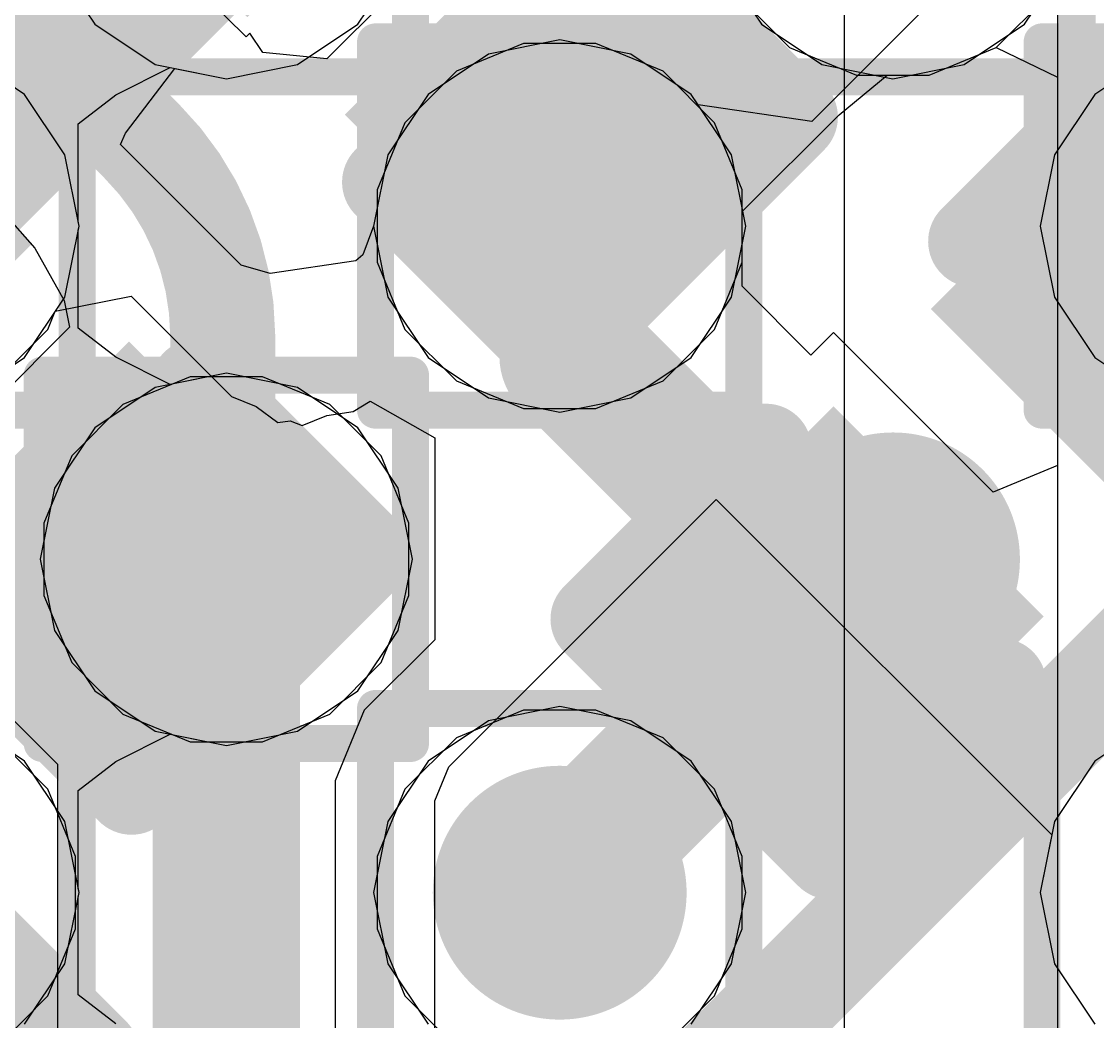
# Model space of a CAD drawing. Header units: inches. Extents: x -6 to 284, y -12 to 154.
# Drawn here: x 57.343 to 58.826, y 10.396 to 11.775 of the extents above; entities that cross this region are included whole.
import ezdxf

# ---------------------------------------------------------------- set-up
doc = ezdxf.new("R2010")
doc.units = ezdxf.units.IN
for name, color, linetype in [('Bottom Layer', 5, 'Continuous'), ('Bottom Overlay', 54, 'Continuous'), ('Bottom Paste', 16, 'Continuous'), ('Bottom Solder', 6, 'Continuous'), ('Drill Drawing', 1, 'Continuous'), ('GND-1', 16, 'Continuous'), ('GND-2', 90, 'Continuous'), ('GND-3', 216, 'Continuous'), ('GND-4', 54, 'Continuous'), ('PWR-1', 156, 'Continuous'), ('PWR-2', 130, 'Continuous'), ('Signal L1', 76, 'Continuous'), ('Signal L2', 6, 'Continuous'), ('Top Layer', 1, 'Continuous'), ('Top Paste', 8, 'Continuous'), ('Top Solder', 216, 'Continuous'), ('Via Holes', 16, 'Continuous')]:
    doc.layers.add(name, color=color, linetype=linetype)

# ---------------------------------------------------------------- blocks, each defined once
blk = doc.blocks.new('C___0402_B_115')
at = {"layer": 'Bottom Solder'}
blk.add_hatch(color=6, dxfattribs=at).paths.add_polyline_path([(-0.1813, 0.3775), (-0.1813, -0.3775), (-0.7585, -0.3775), (-0.7585, 0.3775)])
at = {"layer": 'Bottom Overlay'}
for points in [[(-0.7874, -0.4064, 0.127, 0.127, 0), (-0.7874, 0.4064, 0.127, 0.127, 0)], [(-0.2794, 0.4064, 0.127, 0.127, 0), (-0.7874, 0.4064, 0.127, 0.127, 0)]]:
    blk.add_lwpolyline(points, format="xyseb", dxfattribs=at)
blk.add_lwpolyline([(-0.8191, 0.4064, 0.0635, 0.0635, 1), (-0.7556, 0.4064, 0.0635, 0.0635, 1)], format="xyseb", close=True, dxfattribs=at)
blk.add_lwpolyline([(-0.8191, 0.4064, 0.0635, 0.0635, 1), (-0.7556, 0.4064, 0.0635, 0.0635, 1)], format="xyseb", close=True, dxfattribs=at)
blk = doc.blocks.new('BGA_565_15_5_14_4__132')
at = {"layer": 'Top Layer'}
h = blk.add_hatch(color=1, dxfattribs=at)
edge = h.paths.add_edge_path()
edge.add_arc((-4.875, 0.975), 0.125, 0, 360)
h = blk.add_hatch(color=1, dxfattribs=at)
edge = h.paths.add_edge_path()
edge.add_arc((-4.225, 0.975), 0.125, 0, 360)
h = blk.add_hatch(color=1, dxfattribs=at)
edge = h.paths.add_edge_path()
edge.add_arc((-4.875, 0.325), 0.125, 0, 360)
h = blk.add_hatch(color=1, dxfattribs=at)
edge = h.paths.add_edge_path()
edge.add_arc((-4.225, 0.325), 0.125, 0, 360)
at = {"layer": 'Top Paste'}
h = blk.add_hatch(color=8, dxfattribs=at)
edge = h.paths.add_edge_path()
edge.add_arc((-4.875, 0.975), 0.125, 0, 360)
h = blk.add_hatch(color=8, dxfattribs=at)
edge = h.paths.add_edge_path()
edge.add_arc((-4.225, 0.975), 0.125, 0, 360)
h = blk.add_hatch(color=8, dxfattribs=at)
edge = h.paths.add_edge_path()
edge.add_arc((-4.875, 0.325), 0.125, 0, 360)
h = blk.add_hatch(color=8, dxfattribs=at)
edge = h.paths.add_edge_path()
edge.add_arc((-4.225, 0.325), 0.125, 0, 360)
at = {"layer": 'Top Solder'}
h = blk.add_hatch(color=216, dxfattribs=at)
edge = h.paths.add_edge_path()
edge.add_arc((-4.875, 0.975), 0.175, 0, 360)
h = blk.add_hatch(color=216, dxfattribs=at)
edge = h.paths.add_edge_path()
edge.add_arc((-4.225, 0.975), 0.175, 0, 360)
h = blk.add_hatch(color=216, dxfattribs=at)
edge = h.paths.add_edge_path()
edge.add_arc((-4.875, 0.325), 0.175, 0, 360)
h = blk.add_hatch(color=216, dxfattribs=at)
edge = h.paths.add_edge_path()
edge.add_arc((-4.225, 0.325), 0.175, 0, 360)
blk = doc.blocks.new('CAP_0201_B_373')
at = {"layer": 'Bottom Layer'}
for points in [[(-0.45, 0.15), (-0.15, 0.15), (-0.15, -0.15), (-0.45, -0.15)], [(0.15, 0.15), (0.45, 0.15), (0.45, -0.15), (0.15, -0.15)]]:
    blk.add_hatch(color=5, dxfattribs=at).paths.add_polyline_path(points)
at = {"layer": 'Bottom Paste'}
for points in [[(-0.45, 0.15), (-0.15, 0.15), (-0.15, -0.15), (-0.45, -0.15)], [(0.15, 0.15), (0.45, 0.15), (0.45, -0.15), (0.15, -0.15)]]:
    blk.add_hatch(color=16, dxfattribs=at).paths.add_polyline_path(points)
at = {"layer": 'Bottom Solder'}
for points in [[(-0.505, 0.205), (-0.095, 0.205), (-0.095, -0.205), (-0.505, -0.205)], [(0.095, 0.205), (0.505, 0.205), (0.505, -0.205), (0.095, -0.205)]]:
    blk.add_hatch(color=6, dxfattribs=at).paths.add_polyline_path(points)
at = {"layer": 'Bottom Overlay'}
for points in [[(-0.5334, 0.2286, 0.127, 0.127, 0), (-0.2032, 0.2286, 0.127, 0.127, 0)], [(-0.5334, -0.2286, 0.127, 0.127, 0), (-0.5334, 0.2286, 0.127, 0.127, 0)], [(0.2032, 0.2286, 0.127, 0.127, 0), (0.5334, 0.2286, 0.127, 0.127, 0)], [(0.5334, -0.2286, 0.127, 0.127, 0), (0.5334, 0.2286, 0.127, 0.127, 0)], [(-0.5334, -0.2286, 0.127, 0.127, 0), (-0.2032, -0.2286, 0.127, 0.127, 0)], [(0.2032, -0.2286, 0.127, 0.127, 0), (0.5334, -0.2286, 0.127, 0.127, 0)]]:
    blk.add_lwpolyline(points, format="xyseb", dxfattribs=at)
for points in [[(-0.5651, 0.2286, 0.0635, 0.0635, 1), (-0.5016, 0.2286, 0.0635, 0.0635, 1)], [(-0.5651, 0.2286, 0.0635, 0.0635, 1), (-0.5016, 0.2286, 0.0635, 0.0635, 1)], [(-0.2349, 0.2286, 0.0635, 0.0635, 1), (-0.1714, 0.2286, 0.0635, 0.0635, 1)], [(0.1714, 0.2286, 0.0635, 0.0635, 1), (0.2349, 0.2286, 0.0635, 0.0635, 1)], [(0.5016, 0.2286, 0.0635, 0.0635, 1), (0.5651, 0.2286, 0.0635, 0.0635, 1)], [(0.5016, 0.2286, 0.0635, 0.0635, 1), (0.5651, 0.2286, 0.0635, 0.0635, 1)], [(-0.5651, -0.2286, 0.0635, 0.0635, 1), (-0.5016, -0.2286, 0.0635, 0.0635, 1)], [(-0.5651, -0.2286, 0.0635, 0.0635, 1), (-0.5016, -0.2286, 0.0635, 0.0635, 1)], [(-0.2349, -0.2286, 0.0635, 0.0635, 1), (-0.1714, -0.2286, 0.0635, 0.0635, 1)], [(0.1714, -0.2286, 0.0635, 0.0635, 1), (0.2349, -0.2286, 0.0635, 0.0635, 1)], [(0.5016, -0.2286, 0.0635, 0.0635, 1), (0.5651, -0.2286, 0.0635, 0.0635, 1)], [(0.5016, -0.2286, 0.0635, 0.0635, 1), (0.5651, -0.2286, 0.0635, 0.0635, 1)]]:
    blk.add_lwpolyline(points, format="xyseb", close=True, dxfattribs=at)
blk = doc.blocks.new('CAP_0201_B_382')
at = {"layer": 'Bottom Layer'}
for points in [[(-0.45, 0.15), (-0.15, 0.15), (-0.15, -0.15), (-0.45, -0.15)], [(0.15, 0.15), (0.45, 0.15), (0.45, -0.15), (0.15, -0.15)]]:
    blk.add_hatch(color=5, dxfattribs=at).paths.add_polyline_path(points)
at = {"layer": 'Bottom Paste'}
for points in [[(-0.45, 0.15), (-0.15, 0.15), (-0.15, -0.15), (-0.45, -0.15)], [(0.15, 0.15), (0.45, 0.15), (0.45, -0.15), (0.15, -0.15)]]:
    blk.add_hatch(color=16, dxfattribs=at).paths.add_polyline_path(points)
at = {"layer": 'Bottom Solder'}
for points in [[(-0.505, 0.205), (-0.095, 0.205), (-0.095, -0.205), (-0.505, -0.205)], [(0.095, 0.205), (0.505, 0.205), (0.505, -0.205), (0.095, -0.205)]]:
    blk.add_hatch(color=6, dxfattribs=at).paths.add_polyline_path(points)
at = {"layer": 'Bottom Overlay'}
for points in [[(-0.2032, 0.2286, 0.127, 0.127, 0), (-0.5334, 0.2286, 0.127, 0.127, 0)], [(-0.5334, -0.2286, 0.127, 0.127, 0), (-0.5334, 0.2286, 0.127, 0.127, 0)], [(0.5334, 0.2286, 0.127, 0.127, 0), (0.2032, 0.2286, 0.127, 0.127, 0)], [(0.5334, -0.2286, 0.127, 0.127, 0), (0.5334, 0.2286, 0.127, 0.127, 0)], [(-0.2032, -0.2286, 0.127, 0.127, 0), (-0.5334, -0.2286, 0.127, 0.127, 0)], [(0.5334, -0.2286, 0.127, 0.127, 0), (0.2032, -0.2286, 0.127, 0.127, 0)]]:
    blk.add_lwpolyline(points, format="xyseb", dxfattribs=at)
for points in [[(-0.5651, 0.2286, 0.0635, 0.0635, 1), (-0.5016, 0.2286, 0.0635, 0.0635, 1)], [(-0.5651, 0.2286, 0.0635, 0.0635, 1), (-0.5016, 0.2286, 0.0635, 0.0635, 1)], [(-0.2349, 0.2286, 0.0635, 0.0635, 1), (-0.1714, 0.2286, 0.0635, 0.0635, 1)], [(0.1714, 0.2286, 0.0635, 0.0635, 1), (0.2349, 0.2286, 0.0635, 0.0635, 1)], [(0.5016, 0.2286, 0.0635, 0.0635, 1), (0.5651, 0.2286, 0.0635, 0.0635, 1)], [(0.5016, 0.2286, 0.0635, 0.0635, 1), (0.5651, 0.2286, 0.0635, 0.0635, 1)], [(-0.5651, -0.2286, 0.0635, 0.0635, 1), (-0.5016, -0.2286, 0.0635, 0.0635, 1)], [(-0.5651, -0.2286, 0.0635, 0.0635, 1), (-0.5016, -0.2286, 0.0635, 0.0635, 1)], [(-0.2349, -0.2286, 0.0635, 0.0635, 1), (-0.1714, -0.2286, 0.0635, 0.0635, 1)], [(0.1714, -0.2286, 0.0635, 0.0635, 1), (0.2349, -0.2286, 0.0635, 0.0635, 1)], [(0.5016, -0.2286, 0.0635, 0.0635, 1), (0.5651, -0.2286, 0.0635, 0.0635, 1)], [(0.5016, -0.2286, 0.0635, 0.0635, 1), (0.5651, -0.2286, 0.0635, 0.0635, 1)]]:
    blk.add_lwpolyline(points, format="xyseb", close=True, dxfattribs=at)
blk = doc.blocks.new('CAP_0201_B_383')
at = {"layer": 'Bottom Layer'}
for points in [[(-0.45, 0.15), (-0.15, 0.15), (-0.15, -0.15), (-0.45, -0.15)], [(0.15, 0.15), (0.45, 0.15), (0.45, -0.15), (0.15, -0.15)]]:
    blk.add_hatch(color=5, dxfattribs=at).paths.add_polyline_path(points)
at = {"layer": 'Bottom Paste'}
for points in [[(-0.45, 0.15), (-0.15, 0.15), (-0.15, -0.15), (-0.45, -0.15)], [(0.15, 0.15), (0.45, 0.15), (0.45, -0.15), (0.15, -0.15)]]:
    blk.add_hatch(color=16, dxfattribs=at).paths.add_polyline_path(points)
at = {"layer": 'Bottom Solder'}
for points in [[(-0.505, 0.205), (-0.095, 0.205), (-0.095, -0.205), (-0.505, -0.205)], [(0.095, 0.205), (0.505, 0.205), (0.505, -0.205), (0.095, -0.205)]]:
    blk.add_hatch(color=6, dxfattribs=at).paths.add_polyline_path(points)
at = {"layer": 'Bottom Overlay'}
for points in [[(-0.5334, 0.2286, 0.127, 0.127, 0), (-0.2032, 0.2286, 0.127, 0.127, 0)], [(-0.5334, -0.2286, 0.127, 0.127, 0), (-0.5334, 0.2286, 0.127, 0.127, 0)], [(0.2032, 0.2286, 0.127, 0.127, 0), (0.5334, 0.2286, 0.127, 0.127, 0)], [(0.5334, -0.2286, 0.127, 0.127, 0), (0.5334, 0.2286, 0.127, 0.127, 0)], [(-0.5334, -0.2286, 0.127, 0.127, 0), (-0.2032, -0.2286, 0.127, 0.127, 0)], [(0.2032, -0.2286, 0.127, 0.127, 0), (0.5334, -0.2286, 0.127, 0.127, 0)]]:
    blk.add_lwpolyline(points, format="xyseb", dxfattribs=at)
for points in [[(-0.5651, 0.2286, 0.0635, 0.0635, 1), (-0.5016, 0.2286, 0.0635, 0.0635, 1)], [(-0.5651, 0.2286, 0.0635, 0.0635, 1), (-0.5016, 0.2286, 0.0635, 0.0635, 1)], [(-0.2349, 0.2286, 0.0635, 0.0635, 1), (-0.1714, 0.2286, 0.0635, 0.0635, 1)], [(0.1714, 0.2286, 0.0635, 0.0635, 1), (0.2349, 0.2286, 0.0635, 0.0635, 1)], [(0.5016, 0.2286, 0.0635, 0.0635, 1), (0.5651, 0.2286, 0.0635, 0.0635, 1)], [(0.5016, 0.2286, 0.0635, 0.0635, 1), (0.5651, 0.2286, 0.0635, 0.0635, 1)], [(-0.5651, -0.2286, 0.0635, 0.0635, 1), (-0.5016, -0.2286, 0.0635, 0.0635, 1)], [(-0.5651, -0.2286, 0.0635, 0.0635, 1), (-0.5016, -0.2286, 0.0635, 0.0635, 1)], [(-0.2349, -0.2286, 0.0635, 0.0635, 1), (-0.1714, -0.2286, 0.0635, 0.0635, 1)], [(0.1714, -0.2286, 0.0635, 0.0635, 1), (0.2349, -0.2286, 0.0635, 0.0635, 1)], [(0.5016, -0.2286, 0.0635, 0.0635, 1), (0.5651, -0.2286, 0.0635, 0.0635, 1)], [(0.5016, -0.2286, 0.0635, 0.0635, 1), (0.5651, -0.2286, 0.0635, 0.0635, 1)]]:
    blk.add_lwpolyline(points, format="xyseb", close=True, dxfattribs=at)

msp = doc.modelspace()

# ---------------------------------------------------------------- hatches: boundary and pattern name
at = {"layer": 'Bottom Layer'}
h = msp.add_hatch(color=5, dxfattribs=at)
edge = h.paths.add_edge_path()
edge.add_arc((58.0848, 11.4933), 0.15, 0, 360)
h = msp.add_hatch(color=5, dxfattribs=at)
edge = h.paths.add_edge_path()
edge.add_arc((57.6252, 11.0337), 0.15, 0, 360)
h = msp.add_hatch(color=5, dxfattribs=at)
edge = h.paths.add_edge_path()
edge.add_arc((58.0848, 10.5741), 0.15, 0, 360)
at = {"layer": 'GND-1'}
h = msp.add_hatch(color=16, dxfattribs=at)
edge = h.paths.add_edge_path()
edge.add_arc((58.0848, 11.4933), 0.15, 0, 360)
h = msp.add_hatch(color=16, dxfattribs=at)
edge = h.paths.add_edge_path()
edge.add_arc((57.6252, 11.0337), 0.15, 0, 360)
h = msp.add_hatch(color=16, dxfattribs=at)
edge = h.paths.add_edge_path()
edge.add_arc((58.0848, 10.5741), 0.15, 0, 360)
at = {"layer": 'GND-2'}
h = msp.add_hatch(color=90, dxfattribs=at)
edge = h.paths.add_edge_path()
edge.add_arc((58.0848, 11.4933), 0.15, 0, 360)
h = msp.add_hatch(color=90, dxfattribs=at)
edge = h.paths.add_edge_path()
edge.add_arc((57.6252, 11.0337), 0.15, 0, 360)
h = msp.add_hatch(color=90, dxfattribs=at)
edge = h.paths.add_edge_path()
edge.add_arc((58.0848, 10.5741), 0.15, 0, 360)
at = {"layer": 'GND-3'}
h = msp.add_hatch(color=216, dxfattribs=at)
edge = h.paths.add_edge_path()
edge.add_arc((58.0848, 11.4933), 0.15, 0, 360)
h = msp.add_hatch(color=216, dxfattribs=at)
edge = h.paths.add_edge_path()
edge.add_arc((57.6252, 11.0337), 0.15, 0, 360)
h = msp.add_hatch(color=216, dxfattribs=at)
edge = h.paths.add_edge_path()
edge.add_arc((58.0848, 10.5741), 0.15, 0, 360)
at = {"layer": 'GND-4'}
h = msp.add_hatch(color=54, dxfattribs=at)
edge = h.paths.add_edge_path()
edge.add_arc((58.0848, 11.4933), 0.15, 0, 360)
h = msp.add_hatch(color=54, dxfattribs=at)
edge = h.paths.add_edge_path()
edge.add_arc((57.6252, 11.0337), 0.15, 0, 360)
h = msp.add_hatch(color=54, dxfattribs=at)
edge = h.paths.add_edge_path()
edge.add_arc((58.0848, 10.5741), 0.15, 0, 360)
at = {"layer": 'PWR-1'}
h = msp.add_hatch(color=156, dxfattribs=at)
edge = h.paths.add_edge_path()
edge.add_arc((58.0848, 11.4933), 0.15, 0, 360)
h = msp.add_hatch(color=156, dxfattribs=at)
edge = h.paths.add_edge_path()
edge.add_arc((57.6252, 11.0337), 0.15, 0, 360)
h = msp.add_hatch(color=156, dxfattribs=at)
edge = h.paths.add_edge_path()
edge.add_arc((58.0848, 10.5741), 0.15, 0, 360)
at = {"layer": 'PWR-2'}
h = msp.add_hatch(color=130, dxfattribs=at)
edge = h.paths.add_edge_path()
edge.add_arc((58.0848, 11.4933), 0.15, 0, 360)
h = msp.add_hatch(color=130, dxfattribs=at)
edge = h.paths.add_edge_path()
edge.add_arc((57.6252, 11.0337), 0.15, 0, 360)
h = msp.add_hatch(color=130, dxfattribs=at)
edge = h.paths.add_edge_path()
edge.add_arc((58.0848, 10.5741), 0.15, 0, 360)
at = {"layer": 'Signal L1'}
h = msp.add_hatch(color=76, dxfattribs=at)
edge = h.paths.add_edge_path()
edge.add_arc((58.0848, 11.4933), 0.15, 0, 360)
h = msp.add_hatch(color=76, dxfattribs=at)
edge = h.paths.add_edge_path()
edge.add_arc((57.6252, 11.0337), 0.15, 0, 360)
h = msp.add_hatch(color=76, dxfattribs=at)
edge = h.paths.add_edge_path()
edge.add_arc((58.0848, 10.5741), 0.15, 0, 360)
at = {"layer": 'Signal L2'}
h = msp.add_hatch(color=6, dxfattribs=at)
edge = h.paths.add_edge_path()
edge.add_arc((58.0848, 11.4933), 0.15, 0, 360)
h = msp.add_hatch(color=6, dxfattribs=at)
edge = h.paths.add_edge_path()
edge.add_arc((57.6252, 11.0337), 0.15, 0, 360)
h = msp.add_hatch(color=6, dxfattribs=at)
edge = h.paths.add_edge_path()
edge.add_arc((58.0848, 10.5741), 0.15, 0, 360)
at = {"layer": 'Top Layer'}
h = msp.add_hatch(color=1, dxfattribs=at)
edge = h.paths.add_edge_path()
edge.add_arc((58.0848, 11.4933), 0.15, 0, 360)
h = msp.add_hatch(color=1, dxfattribs=at)
edge = h.paths.add_edge_path()
edge.add_arc((57.6252, 11.0337), 0.15, 0, 360)
h = msp.add_hatch(color=1, dxfattribs=at)
edge = h.paths.add_edge_path()
edge.add_arc((58.0848, 10.5741), 0.15, 0, 360)
at = {"layer": 'Via Holes'}
h = msp.add_hatch(color=7, dxfattribs=at)
edge = h.paths.add_edge_path()
edge.add_arc((58.0848, 11.4933), 0.075, 0, 360)
h = msp.add_hatch(color=7, dxfattribs=at)
edge = h.paths.add_edge_path()
edge.add_arc((57.6252, 11.0337), 0.075, 0, 360)
h = msp.add_hatch(color=7, dxfattribs=at)
edge = h.paths.add_edge_path()
edge.add_arc((58.0848, 10.5741), 0.075, 0, 360)

# ---------------------------------------------------------------- linework, layer by layer
at = {"layer": 'Bottom Layer'}
for p, q in [((58.7713, 14.3287), (58.7713, 3.6296)), ((58.0783, 12.0386), (57.7638, 11.724)), ((57.6523, 11.7541), (57.5628, 11.8436)), ((57.6575, 11.7593), (57.6523, 11.7541)), ((57.6753, 11.7327), (57.6575, 11.7593)), ((58.5944, 11.7013), (58.6869, 11.7396)), ((58.6869, 11.7396), (58.7713, 11.6984)), ((57.7638, 11.724), (57.6753, 11.7327)), ((58.4701, 11.6468), (58.5364, 11.7013)), ((58.5364, 11.7013), (58.5944, 11.7013)), ((58.7713, 11.6984), (58.7713, 11.1631)), ((58.3364, 11.5131), (58.4701, 11.6468)), ((58.4701, 11.6468), (58.4701, 11.6468)), ((57.302, 11.5293), (57.3609, 11.4626)), ((58.3364, 11.4433), (58.3364, 11.5131)), ((57.3609, 11.4626), (57.4015, 11.3905)), ((58.3364, 11.4102), (58.3364, 11.4433)), ((58.3364, 11.4433), (58.3364, 11.4433)), ((58.4312, 11.3153), (58.3364, 11.4102)), ((57.4015, 11.3905), (57.4088, 11.3536)), ((57.4088, 11.3536), (57.0993, 11.0441)), ((58.4623, 11.3464), (58.4312, 11.3153)), ((58.6824, 11.1262), (58.4623, 11.3464)), ((58.7713, 11.1631), (58.6824, 11.1262)), ((57.0993, 11.0441), (57.3921, 10.7513)), ((57.3921, 10.7513), (57.3921, 10.2093))]:
    msp.add_line(p, q, dxfattribs=at)
for points in [[(57.356, 11.7628, 0.1448, 0.1448, -0.198764), (57.2445, 12.0321, 0.1448, 0.1448, 0)], [(57.9291, 9.9577, 0.1448, 0.1448, 0), (59.8922, 11.9208, 0.1448, 0.1448, 0)], [(57.356, 11.7628, 0.1448, 0.1448, 0), (57.3561, 11.7627, 0.1448, 0.1448, 0)], [(57.3561, 11.7627, 0.1448, 0.1448, -0.000141), (57.356, 11.7628, 0.1448, 0.1448, 0)], [(57.3561, 11.7627, 0.1448, 0.1448, 0), (57.5085, 11.6103, 0.1448, 0.1448, 0)], [(58.0602, 11.665, 0.2032, 0.2032, 0), (58.0848, 11.6404, 0.2032, 0.2032, 0)], [(58.0848, 11.4933, 0.2032, 0.2032, 0), (58.0848, 11.6404, 0.2032, 0.2032, 0)], [(57.5085, 11.6103, 0.1448, 0.1448, 0), (57.5087, 11.6101, 0.1448, 0.1448, 0)], [(57.5085, 11.6103, 0.1448, 0.1448, -0.000141), (57.5087, 11.6101, 0.1448, 0.1448, 0)], [(57.5087, 11.6101, 0.1448, 0.1448, -0.197033), (57.6201, 11.3434, 0.1448, 0.1448, 0)], [(58.0848, 11.4933, 0.2032, 0.2032, 0), (58.1033, 11.4748, 0.2032, 0.2032, 0)], [(58.1033, 11.3137, 0.2032, 0.2032, 0), (58.1033, 11.4748, 0.2032, 0.2032, 0)], [(57.6201, 11.3409, 0.1448, 0.1448, 0), (57.6201, 11.3434, 0.1448, 0.1448, 0)], [(57.6201, 11.3434, 0.1448, 0.1448, -0.001667), (57.6201, 11.3409, 0.1448, 0.1448, 0)], [(57.6201, 11.0363, 0.1448, 0.1448, 0), (57.6201, 11.3409, 0.1448, 0.1448, 0)], [(58.1033, 11.3137, 0.2032, 0.2032, 0), (58.4534, 10.9636, 0.2032, 0.2032, 0)], [(57.4729, 11.0622, 0.2032, 0.2032, 0), (57.5211, 11.014, 0.2032, 0.2032, 0)], [(57.5211, 11.014, 0.254, 0.254, 0), (57.5409, 11.0337, 0.254, 0.254, 0)], [(57.5409, 11.0337, 0.254, 0.254, 0), (57.6252, 11.0337, 0.254, 0.254, 0)], [(57.5211, 11.014, 0.2032, 0.2032, 0), (57.6252, 10.9099, 0.2032, 0.2032, 0)], [(58.4534, 10.9636, 0.2032, 0.2032, 0), (58.4753, 10.9855, 0.2032, 0.2032, 0)], [(58.0848, 10.5949, 0.2032, 0.2032, 0), (58.4534, 10.9636, 0.2032, 0.2032, 0)], [(58.4534, 10.9636, 0.2032, 0.2032, 0), (58.4623, 10.9547, 0.2032, 0.2032, 0)], [(57.6252, 10.1145, 0.2032, 0.2032, 0), (57.6252, 10.9099, 0.2032, 0.2032, 0)], [(58.0848, 10.5741, 0.2032, 0.2032, 0), (58.0848, 10.5949, 0.2032, 0.2032, 0)]]:
    msp.add_lwpolyline(points, format="xyseb", dxfattribs=at)
for points in [[(57.3198, 11.7628, 0.0724, 0.0724, 1), (57.3922, 11.7628, 0.0724, 0.0724, 1)], [(57.3198, 11.7628, 0.0724, 0.0724, 1), (57.3922, 11.7628, 0.0724, 0.0724, 1)], [(57.3198, 11.7628, 0.0724, 0.0724, 1), (57.3922, 11.7628, 0.0724, 0.0724, 1)], [(57.3199, 11.7627, 0.0724, 0.0724, 1), (57.3923, 11.7627, 0.0724, 0.0724, 1)], [(57.3199, 11.7627, 0.0724, 0.0724, 1), (57.3923, 11.7627, 0.0724, 0.0724, 1)], [(57.3199, 11.7627, 0.0724, 0.0724, 1), (57.3923, 11.7627, 0.0724, 0.0724, 1)], [(58.0094, 11.665, 0.1016, 0.1016, 1), (58.111, 11.665, 0.1016, 0.1016, 1)], [(58.034, 11.6404, 0.1016, 0.1016, 1), (58.1356, 11.6404, 0.1016, 0.1016, 1)], [(58.034, 11.6404, 0.1016, 0.1016, 1), (58.1356, 11.6404, 0.1016, 0.1016, 1)], [(57.4723, 11.6103, 0.0724, 0.0724, 1), (57.5447, 11.6103, 0.0724, 0.0724, 1)], [(57.4723, 11.6103, 0.0724, 0.0724, 1), (57.5447, 11.6103, 0.0724, 0.0724, 1)], [(57.4723, 11.6103, 0.0724, 0.0724, 1), (57.5447, 11.6103, 0.0724, 0.0724, 1)], [(57.4725, 11.6101, 0.0724, 0.0724, 1), (57.5449, 11.6101, 0.0724, 0.0724, 1)], [(57.4725, 11.6101, 0.0724, 0.0724, 1), (57.5449, 11.6101, 0.0724, 0.0724, 1)], [(57.4725, 11.6101, 0.0724, 0.0724, 1), (57.5449, 11.6101, 0.0724, 0.0724, 1)], [(58.034, 11.4933, 0.1016, 0.1016, 1), (58.1356, 11.4933, 0.1016, 0.1016, 1)], [(58.034, 11.4933, 0.1016, 0.1016, 1), (58.1356, 11.4933, 0.1016, 0.1016, 1)], [(58.0525, 11.4748, 0.1016, 0.1016, 1), (58.1541, 11.4748, 0.1016, 0.1016, 1)], [(58.0525, 11.4748, 0.1016, 0.1016, 1), (58.1541, 11.4748, 0.1016, 0.1016, 1)], [(57.5839, 11.3434, 0.0724, 0.0724, 1), (57.6563, 11.3434, 0.0724, 0.0724, 1)], [(57.5839, 11.3434, 0.0724, 0.0724, 1), (57.6563, 11.3434, 0.0724, 0.0724, 1)], [(57.5839, 11.3434, 0.0724, 0.0724, 1), (57.6563, 11.3434, 0.0724, 0.0724, 1)], [(57.5839, 11.3409, 0.0724, 0.0724, 1), (57.6563, 11.3409, 0.0724, 0.0724, 1)], [(57.5839, 11.3409, 0.0724, 0.0724, 1), (57.6563, 11.3409, 0.0724, 0.0724, 1)], [(57.5839, 11.3409, 0.0724, 0.0724, 1), (57.6563, 11.3409, 0.0724, 0.0724, 1)], [(58.0525, 11.3137, 0.1016, 0.1016, 1), (58.1541, 11.3137, 0.1016, 0.1016, 1)], [(58.0525, 11.3137, 0.1016, 0.1016, 1), (58.1541, 11.3137, 0.1016, 0.1016, 1)], [(57.4221, 11.0622, 0.1016, 0.1016, 1), (57.5237, 11.0622, 0.1016, 0.1016, 1)], [(57.4774, 11.0337, 0.127, 0.127, 1), (57.6044, 11.0337, 0.127, 0.127, 1)], [(57.4774, 11.0337, 0.127, 0.127, 1), (57.6044, 11.0337, 0.127, 0.127, 1)], [(57.5617, 11.0337, 0.127, 0.127, 1), (57.6887, 11.0337, 0.127, 0.127, 1)], [(57.4576, 11.014, 0.127, 0.127, 1), (57.5846, 11.014, 0.127, 0.127, 1)], [(57.4703, 11.014, 0.1016, 0.1016, 1), (57.5719, 11.014, 0.1016, 0.1016, 1)], [(57.4703, 11.014, 0.1016, 0.1016, 1), (57.5719, 11.014, 0.1016, 0.1016, 1)], [(57.5839, 11.0363, 0.0724, 0.0724, 1), (57.6563, 11.0363, 0.0724, 0.0724, 1)], [(58.4245, 10.9855, 0.1016, 0.1016, 1), (58.5261, 10.9855, 0.1016, 0.1016, 1)], [(58.4026, 10.9636, 0.1016, 0.1016, 1), (58.5042, 10.9636, 0.1016, 0.1016, 1)], [(58.4026, 10.9636, 0.1016, 0.1016, 1), (58.5042, 10.9636, 0.1016, 0.1016, 1)], [(58.4026, 10.9636, 0.1016, 0.1016, 1), (58.5042, 10.9636, 0.1016, 0.1016, 1)], [(58.4026, 10.9636, 0.1016, 0.1016, 1), (58.5042, 10.9636, 0.1016, 0.1016, 1)], [(58.4115, 10.9547, 0.1016, 0.1016, 1), (58.5131, 10.9547, 0.1016, 0.1016, 1)], [(57.5744, 10.9099, 0.1016, 0.1016, 1), (57.676, 10.9099, 0.1016, 0.1016, 1)], [(57.5744, 10.9099, 0.1016, 0.1016, 1), (57.676, 10.9099, 0.1016, 0.1016, 1)], [(58.034, 10.5949, 0.1016, 0.1016, 1), (58.1356, 10.5949, 0.1016, 0.1016, 1)], [(58.034, 10.5949, 0.1016, 0.1016, 1), (58.1356, 10.5949, 0.1016, 0.1016, 1)], [(58.034, 10.5741, 0.1016, 0.1016, 1), (58.1356, 10.5741, 0.1016, 0.1016, 1)]]:
    msp.add_lwpolyline(points, format="xyseb", close=True, dxfattribs=at)
at = {"layer": 'Drill Drawing'}
for points in [[(57.3712, 11.6989, 0.0508, 0.0508, 0), (57.3712, 12.2069, 0.0508, 0.0508, 0)], [(57.8792, 11.6989, 0.0508, 0.0508, 0), (57.8792, 12.2069, 0.0508, 0.0508, 0)], [(58.2904, 11.6989, 0.0508, 0.0508, 0), (58.2904, 12.2069, 0.0508, 0.0508, 0)], [(58.7984, 11.6989, 0.0508, 0.0508, 0), (58.7984, 12.2069, 0.0508, 0.0508, 0)], [(56.9115, 11.7473, 0.0508, 0.0508, 0), (57.4195, 11.7473, 0.0508, 0.0508, 0)], [(57.4195, 11.2393, 0.0508, 0.0508, 0), (57.4195, 11.7473, 0.0508, 0.0508, 0)], [(57.8308, 11.7473, 0.0508, 0.0508, 0), (58.3388, 11.7473, 0.0508, 0.0508, 0)], [(57.8308, 11.2393, 0.0508, 0.0508, 0), (57.8308, 11.7473, 0.0508, 0.0508, 0)], [(58.3388, 11.2393, 0.0508, 0.0508, 0), (58.3388, 11.7473, 0.0508, 0.0508, 0)], [(58.75, 11.7473, 0.0508, 0.0508, 0), (59.258, 11.7473, 0.0508, 0.0508, 0)], [(58.75, 11.2393, 0.0508, 0.0508, 0), (58.75, 11.7473, 0.0508, 0.0508, 0)], [(57.3712, 11.6989, 0.0508, 0.0508, 0), (57.8792, 11.6989, 0.0508, 0.0508, 0)], [(58.2904, 11.6989, 0.0508, 0.0508, 0), (58.7984, 11.6989, 0.0508, 0.0508, 0)], [(57.3712, 11.2877, 0.0508, 0.0508, 0), (57.8792, 11.2877, 0.0508, 0.0508, 0)], [(57.3712, 10.7797, 0.0508, 0.0508, 0), (57.3712, 11.2877, 0.0508, 0.0508, 0)], [(57.8792, 10.7797, 0.0508, 0.0508, 0), (57.8792, 11.2877, 0.0508, 0.0508, 0)], [(56.9115, 11.2393, 0.0508, 0.0508, 0), (57.4195, 11.2393, 0.0508, 0.0508, 0)], [(57.8308, 11.2393, 0.0508, 0.0508, 0), (58.3388, 11.2393, 0.0508, 0.0508, 0)], [(58.75, 11.2393, 0.0508, 0.0508, 0), (59.258, 11.2393, 0.0508, 0.0508, 0)], [(56.9115, 10.8281, 0.0508, 0.0508, 0), (57.4195, 10.8281, 0.0508, 0.0508, 0)], [(57.4195, 10.3201, 0.0508, 0.0508, 0), (57.4195, 10.8281, 0.0508, 0.0508, 0)], [(57.8308, 10.8281, 0.0508, 0.0508, 0), (58.3388, 10.8281, 0.0508, 0.0508, 0)], [(57.8308, 10.3201, 0.0508, 0.0508, 0), (57.8308, 10.8281, 0.0508, 0.0508, 0)], [(58.3388, 10.3201, 0.0508, 0.0508, 0), (58.3388, 10.8281, 0.0508, 0.0508, 0)], [(58.75, 10.8281, 0.0508, 0.0508, 0), (59.258, 10.8281, 0.0508, 0.0508, 0)], [(58.75, 10.3201, 0.0508, 0.0508, 0), (58.75, 10.8281, 0.0508, 0.0508, 0)], [(57.3712, 10.7797, 0.0508, 0.0508, 0), (57.8792, 10.7797, 0.0508, 0.0508, 0)]]:
    msp.add_lwpolyline(points, format="xyseb", dxfattribs=at)
for points in [[(57.4068, 11.7473, 0.0254, 0.0254, 1), (57.4322, 11.7473, 0.0254, 0.0254, 1)], [(57.4068, 11.7473, 0.0254, 0.0254, 1), (57.4322, 11.7473, 0.0254, 0.0254, 1)], [(57.8181, 11.7473, 0.0254, 0.0254, 1), (57.8435, 11.7473, 0.0254, 0.0254, 1)], [(57.8181, 11.7473, 0.0254, 0.0254, 1), (57.8435, 11.7473, 0.0254, 0.0254, 1)], [(58.3261, 11.7473, 0.0254, 0.0254, 1), (58.3515, 11.7473, 0.0254, 0.0254, 1)], [(58.3261, 11.7473, 0.0254, 0.0254, 1), (58.3515, 11.7473, 0.0254, 0.0254, 1)], [(58.7373, 11.7473, 0.0254, 0.0254, 1), (58.7627, 11.7473, 0.0254, 0.0254, 1)], [(58.7373, 11.7473, 0.0254, 0.0254, 1), (58.7627, 11.7473, 0.0254, 0.0254, 1)], [(57.3585, 11.6989, 0.0254, 0.0254, 1), (57.3839, 11.6989, 0.0254, 0.0254, 1)], [(57.3585, 11.6989, 0.0254, 0.0254, 1), (57.3839, 11.6989, 0.0254, 0.0254, 1)], [(57.8665, 11.6989, 0.0254, 0.0254, 1), (57.8919, 11.6989, 0.0254, 0.0254, 1)], [(57.8665, 11.6989, 0.0254, 0.0254, 1), (57.8919, 11.6989, 0.0254, 0.0254, 1)], [(58.2777, 11.6989, 0.0254, 0.0254, 1), (58.3031, 11.6989, 0.0254, 0.0254, 1)], [(58.2777, 11.6989, 0.0254, 0.0254, 1), (58.3031, 11.6989, 0.0254, 0.0254, 1)], [(58.7857, 11.6989, 0.0254, 0.0254, 1), (58.8111, 11.6989, 0.0254, 0.0254, 1)], [(58.7857, 11.6989, 0.0254, 0.0254, 1), (58.8111, 11.6989, 0.0254, 0.0254, 1)], [(57.3585, 11.2877, 0.0254, 0.0254, 1), (57.3839, 11.2877, 0.0254, 0.0254, 1)], [(57.3585, 11.2877, 0.0254, 0.0254, 1), (57.3839, 11.2877, 0.0254, 0.0254, 1)], [(57.8665, 11.2877, 0.0254, 0.0254, 1), (57.8919, 11.2877, 0.0254, 0.0254, 1)], [(57.8665, 11.2877, 0.0254, 0.0254, 1), (57.8919, 11.2877, 0.0254, 0.0254, 1)], [(57.4068, 11.2393, 0.0254, 0.0254, 1), (57.4322, 11.2393, 0.0254, 0.0254, 1)], [(57.4068, 11.2393, 0.0254, 0.0254, 1), (57.4322, 11.2393, 0.0254, 0.0254, 1)], [(57.8181, 11.2393, 0.0254, 0.0254, 1), (57.8435, 11.2393, 0.0254, 0.0254, 1)], [(57.8181, 11.2393, 0.0254, 0.0254, 1), (57.8435, 11.2393, 0.0254, 0.0254, 1)], [(58.3261, 11.2393, 0.0254, 0.0254, 1), (58.3515, 11.2393, 0.0254, 0.0254, 1)], [(58.3261, 11.2393, 0.0254, 0.0254, 1), (58.3515, 11.2393, 0.0254, 0.0254, 1)], [(58.7373, 11.2393, 0.0254, 0.0254, 1), (58.7627, 11.2393, 0.0254, 0.0254, 1)], [(58.7373, 11.2393, 0.0254, 0.0254, 1), (58.7627, 11.2393, 0.0254, 0.0254, 1)], [(57.4068, 10.8281, 0.0254, 0.0254, 1), (57.4322, 10.8281, 0.0254, 0.0254, 1)], [(57.4068, 10.8281, 0.0254, 0.0254, 1), (57.4322, 10.8281, 0.0254, 0.0254, 1)], [(57.8181, 10.8281, 0.0254, 0.0254, 1), (57.8435, 10.8281, 0.0254, 0.0254, 1)], [(57.8181, 10.8281, 0.0254, 0.0254, 1), (57.8435, 10.8281, 0.0254, 0.0254, 1)], [(58.3261, 10.8281, 0.0254, 0.0254, 1), (58.3515, 10.8281, 0.0254, 0.0254, 1)], [(58.3261, 10.8281, 0.0254, 0.0254, 1), (58.3515, 10.8281, 0.0254, 0.0254, 1)], [(58.7373, 10.8281, 0.0254, 0.0254, 1), (58.7627, 10.8281, 0.0254, 0.0254, 1)], [(58.7373, 10.8281, 0.0254, 0.0254, 1), (58.7627, 10.8281, 0.0254, 0.0254, 1)], [(57.3585, 10.7797, 0.0254, 0.0254, 1), (57.3839, 10.7797, 0.0254, 0.0254, 1)], [(57.3585, 10.7797, 0.0254, 0.0254, 1), (57.3839, 10.7797, 0.0254, 0.0254, 1)], [(57.8665, 10.7797, 0.0254, 0.0254, 1), (57.8919, 10.7797, 0.0254, 0.0254, 1)], [(57.8665, 10.7797, 0.0254, 0.0254, 1), (57.8919, 10.7797, 0.0254, 0.0254, 1)]]:
    msp.add_lwpolyline(points, format="xyseb", close=True, dxfattribs=at)
at = {"layer": 'GND-1'}
for p, q in [((58.3311, 11.8104), (58.4019, 11.7396)), ((58.6869, 11.7396), (58.7577, 11.8104)), ((58.0347, 11.7449), (57.9423, 11.7066)), ((58.1348, 11.7449), (58.0347, 11.7449)), ((58.2273, 11.7066), (58.1348, 11.7449)), ((58.4019, 11.7396), (58.4943, 11.7013)), ((58.5944, 11.7013), (58.6869, 11.7396)), ((57.9423, 11.7066), (57.8715, 11.6358)), ((58.2981, 11.6358), (58.2273, 11.7066)), ((58.4943, 11.7013), (58.5944, 11.7013)), ((57.8715, 11.6358), (57.8332, 11.5434)), ((58.3364, 11.5434), (58.2981, 11.6358)), ((57.8332, 11.5434), (57.8332, 11.4433)), ((58.3364, 11.4433), (58.3364, 11.5434)), ((57.8332, 11.4433), (57.8715, 11.3508)), ((58.2981, 11.3508), (58.3364, 11.4433)), ((57.8715, 11.3508), (57.9423, 11.28)), ((58.2273, 11.28), (58.2981, 11.3508)), ((57.5751, 11.2853), (57.4826, 11.247)), ((57.6752, 11.2853), (57.5751, 11.2853)), ((57.7677, 11.247), (57.6752, 11.2853)), ((57.9423, 11.28), (58.0347, 11.2417)), ((58.1348, 11.2417), (58.2273, 11.28)), ((57.4826, 11.247), (57.4119, 11.1762)), ((57.8385, 11.1762), (57.7677, 11.247)), ((58.0347, 11.2417), (58.1348, 11.2417)), ((57.4119, 11.1762), (57.3736, 11.0837)), ((57.8768, 11.0837), (57.8385, 11.1762)), ((57.3736, 11.0837), (57.3736, 10.9837)), ((57.8768, 10.9837), (57.8768, 11.0837)), ((57.3736, 10.9837), (57.4119, 10.8912)), ((57.8385, 10.8912), (57.8768, 10.9837)), ((57.4119, 10.8912), (57.4826, 10.8204)), ((57.7677, 10.8204), (57.8385, 10.8912)), ((57.4826, 10.8204), (57.5751, 10.7821)), ((57.6752, 10.7821), (57.7677, 10.8204)), ((58.0347, 10.8257), (57.9423, 10.7874)), ((58.1348, 10.8257), (58.0347, 10.8257)), ((58.2273, 10.7874), (58.1348, 10.8257)), ((57.9423, 10.7874), (57.8715, 10.7166)), ((58.2981, 10.7166), (58.2273, 10.7874)), ((57.5751, 10.7821), (57.6752, 10.7821)), ((57.8715, 10.7166), (57.8332, 10.6241)), ((58.3364, 10.6241), (58.2981, 10.7166)), ((57.8332, 10.6241), (57.8332, 10.524)), ((58.3364, 10.524), (58.3364, 10.6241)), ((57.8332, 10.524), (57.8715, 10.4316)), ((58.2981, 10.4316), (58.3364, 10.524)), ((57.8715, 10.4316), (57.9423, 10.3608)), ((58.2273, 10.3608), (58.2981, 10.4316))]:
    msp.add_line(p, q, dxfattribs=at)
at = {"layer": 'GND-2'}
for p, q in [((58.3311, 11.8104), (58.4019, 11.7396)), ((58.6869, 11.7396), (58.7577, 11.8104)), ((58.0347, 11.7449), (57.9423, 11.7066)), ((58.1348, 11.7449), (58.0347, 11.7449)), ((58.2273, 11.7066), (58.1348, 11.7449)), ((58.4019, 11.7396), (58.4943, 11.7013)), ((58.5944, 11.7013), (58.6869, 11.7396)), ((57.9423, 11.7066), (57.8715, 11.6358)), ((58.2981, 11.6358), (58.2273, 11.7066)), ((58.4943, 11.7013), (58.5944, 11.7013)), ((57.8715, 11.6358), (57.8332, 11.5434)), ((58.3364, 11.5434), (58.2981, 11.6358)), ((57.8332, 11.5434), (57.8332, 11.4433)), ((58.3364, 11.4433), (58.3364, 11.5434)), ((57.8332, 11.4433), (57.8715, 11.3508)), ((58.2981, 11.3508), (58.3364, 11.4433)), ((57.8715, 11.3508), (57.9423, 11.28)), ((58.2273, 11.28), (58.2981, 11.3508)), ((57.5751, 11.2853), (57.4826, 11.247)), ((57.6752, 11.2853), (57.5751, 11.2853)), ((57.7677, 11.247), (57.6752, 11.2853)), ((57.9423, 11.28), (58.0347, 11.2417)), ((58.1348, 11.2417), (58.2273, 11.28)), ((57.4826, 11.247), (57.4119, 11.1762)), ((57.8385, 11.1762), (57.7677, 11.247)), ((58.0347, 11.2417), (58.1348, 11.2417)), ((57.4119, 11.1762), (57.3736, 11.0837)), ((57.8768, 11.0837), (57.8385, 11.1762)), ((57.3736, 11.0837), (57.3736, 10.9837)), ((57.8768, 10.9837), (57.8768, 11.0837)), ((57.3736, 10.9837), (57.4119, 10.8912)), ((57.8385, 10.8912), (57.8768, 10.9837)), ((57.4119, 10.8912), (57.4826, 10.8204)), ((57.7677, 10.8204), (57.8385, 10.8912)), ((57.4826, 10.8204), (57.5751, 10.7821)), ((57.6752, 10.7821), (57.7677, 10.8204)), ((58.0347, 10.8257), (57.9423, 10.7874)), ((58.1348, 10.8257), (58.0347, 10.8257)), ((58.2273, 10.7874), (58.1348, 10.8257)), ((57.9423, 10.7874), (57.8715, 10.7166)), ((58.2981, 10.7166), (58.2273, 10.7874)), ((57.5751, 10.7821), (57.6752, 10.7821)), ((57.8715, 10.7166), (57.8332, 10.6241)), ((58.3364, 10.6241), (58.2981, 10.7166)), ((57.8332, 10.6241), (57.8332, 10.524)), ((58.3364, 10.524), (58.3364, 10.6241)), ((57.8332, 10.524), (57.8715, 10.4316)), ((58.2981, 10.4316), (58.3364, 10.524)), ((57.8715, 10.4316), (57.9423, 10.3608)), ((58.2273, 10.3608), (58.2981, 10.4316))]:
    msp.add_line(p, q, dxfattribs=at)
at = {"layer": 'GND-3'}
for p, q in [((58.3311, 11.8104), (58.4019, 11.7396)), ((58.6869, 11.7396), (58.7577, 11.8104)), ((58.0347, 11.7449), (57.9423, 11.7066)), ((58.1348, 11.7449), (58.0347, 11.7449)), ((58.2273, 11.7066), (58.1348, 11.7449)), ((58.4019, 11.7396), (58.4943, 11.7013)), ((58.5944, 11.7013), (58.6869, 11.7396)), ((57.9423, 11.7066), (57.8715, 11.6358)), ((58.2981, 11.6358), (58.2273, 11.7066)), ((58.4943, 11.7013), (58.5944, 11.7013)), ((57.8715, 11.6358), (57.8332, 11.5434)), ((58.3364, 11.5434), (58.2981, 11.6358)), ((57.8332, 11.5434), (57.8332, 11.4433)), ((58.3364, 11.4433), (58.3364, 11.5434)), ((57.8332, 11.4433), (57.8715, 11.3508)), ((58.2981, 11.3508), (58.3364, 11.4433)), ((57.8715, 11.3508), (57.9423, 11.28)), ((58.2273, 11.28), (58.2981, 11.3508)), ((57.5751, 11.2853), (57.4826, 11.247)), ((57.6752, 11.2853), (57.5751, 11.2853)), ((57.7677, 11.247), (57.6752, 11.2853)), ((57.9423, 11.28), (58.0347, 11.2417)), ((58.1348, 11.2417), (58.2273, 11.28)), ((57.4826, 11.247), (57.4119, 11.1762)), ((57.8385, 11.1762), (57.7677, 11.247)), ((58.0347, 11.2417), (58.1348, 11.2417)), ((57.4119, 11.1762), (57.3736, 11.0837)), ((57.8768, 11.0837), (57.8385, 11.1762)), ((57.3736, 11.0837), (57.3736, 10.9837)), ((57.8768, 10.9837), (57.8768, 11.0837)), ((57.3736, 10.9837), (57.4119, 10.8912)), ((57.8385, 10.8912), (57.8768, 10.9837)), ((57.4119, 10.8912), (57.4826, 10.8204)), ((57.7677, 10.8204), (57.8385, 10.8912)), ((57.4826, 10.8204), (57.5751, 10.7821)), ((57.6752, 10.7821), (57.7677, 10.8204)), ((58.0347, 10.8257), (57.9423, 10.7874)), ((58.1348, 10.8257), (58.0347, 10.8257)), ((58.2273, 10.7874), (58.1348, 10.8257)), ((57.9423, 10.7874), (57.8715, 10.7166)), ((58.2981, 10.7166), (58.2273, 10.7874)), ((57.5751, 10.7821), (57.6752, 10.7821)), ((57.8715, 10.7166), (57.8332, 10.6241)), ((58.3364, 10.6241), (58.2981, 10.7166)), ((57.8332, 10.6241), (57.8332, 10.524)), ((58.3364, 10.524), (58.3364, 10.6241)), ((57.8332, 10.524), (57.8715, 10.4316)), ((58.2981, 10.4316), (58.3364, 10.524)), ((57.8715, 10.4316), (57.9423, 10.3608)), ((58.2273, 10.3608), (58.2981, 10.4316))]:
    msp.add_line(p, q, dxfattribs=at)
at = {"layer": 'GND-4'}
for p, q in [((58.3311, 11.8104), (58.4019, 11.7396)), ((58.6869, 11.7396), (58.7577, 11.8104)), ((58.0347, 11.7449), (57.9423, 11.7066)), ((58.1348, 11.7449), (58.0347, 11.7449)), ((58.2273, 11.7066), (58.1348, 11.7449)), ((58.4019, 11.7396), (58.4943, 11.7013)), ((58.5944, 11.7013), (58.6869, 11.7396)), ((57.9423, 11.7066), (57.8715, 11.6358)), ((58.2981, 11.6358), (58.2273, 11.7066)), ((58.4943, 11.7013), (58.5944, 11.7013)), ((57.8715, 11.6358), (57.8332, 11.5434)), ((58.3364, 11.5434), (58.2981, 11.6358)), ((57.8332, 11.5434), (57.8332, 11.4433)), ((58.3364, 11.4433), (58.3364, 11.5434)), ((57.8332, 11.4433), (57.8715, 11.3508)), ((58.2981, 11.3508), (58.3364, 11.4433)), ((57.8715, 11.3508), (57.9423, 11.28)), ((58.2273, 11.28), (58.2981, 11.3508)), ((57.5751, 11.2853), (57.4826, 11.247)), ((57.6752, 11.2853), (57.5751, 11.2853)), ((57.7677, 11.247), (57.6752, 11.2853)), ((57.9423, 11.28), (58.0347, 11.2417)), ((58.1348, 11.2417), (58.2273, 11.28)), ((57.4826, 11.247), (57.4119, 11.1762)), ((57.8385, 11.1762), (57.7677, 11.247)), ((58.0347, 11.2417), (58.1348, 11.2417)), ((57.4119, 11.1762), (57.3736, 11.0837)), ((57.8768, 11.0837), (57.8385, 11.1762)), ((57.3736, 11.0837), (57.3736, 10.9837)), ((57.8768, 10.9837), (57.8768, 11.0837)), ((57.3736, 10.9837), (57.4119, 10.8912)), ((57.8385, 10.8912), (57.8768, 10.9837)), ((57.4119, 10.8912), (57.4826, 10.8204)), ((57.7677, 10.8204), (57.8385, 10.8912)), ((57.4826, 10.8204), (57.5751, 10.7821)), ((57.6752, 10.7821), (57.7677, 10.8204)), ((58.0347, 10.8257), (57.9423, 10.7874)), ((58.1348, 10.8257), (58.0347, 10.8257)), ((58.2273, 10.7874), (58.1348, 10.8257)), ((57.9423, 10.7874), (57.8715, 10.7166)), ((58.2981, 10.7166), (58.2273, 10.7874)), ((57.5751, 10.7821), (57.6752, 10.7821)), ((57.8715, 10.7166), (57.8332, 10.6241)), ((58.3364, 10.6241), (58.2981, 10.7166)), ((57.8332, 10.6241), (57.8332, 10.524)), ((58.3364, 10.524), (58.3364, 10.6241)), ((57.8332, 10.524), (57.8715, 10.4316)), ((58.2981, 10.4316), (58.3364, 10.524)), ((57.8715, 10.4316), (57.9423, 10.3608)), ((58.2273, 10.3608), (58.2981, 10.4316))]:
    msp.add_line(p, q, dxfattribs=at)
at = {"layer": 'PWR-1'}
for p, q in [((57.8065, 11.7715), (57.8622, 11.8548)), ((58.3074, 11.8548), (58.363, 11.7715)), ((58.7258, 11.7715), (58.7814, 11.8548)), ((57.7233, 11.7159), (57.8065, 11.7715)), ((58.363, 11.7715), (58.4462, 11.7159)), ((58.6426, 11.7159), (58.7258, 11.7715)), ((58.0848, 11.7499), (57.9866, 11.7303)), ((58.1829, 11.7303), (58.0848, 11.7499)), ((57.9866, 11.7303), (57.9034, 11.6747)), ((58.2662, 11.6747), (58.1829, 11.7303)), ((58.9058, 11.7303), (58.8226, 11.6747)), ((57.4727, 11.6741), (57.5479, 11.7118)), ((57.5479, 11.7118), (57.6252, 11.6964)), ((57.6252, 11.6964), (57.7233, 11.7159)), ((58.4462, 11.7159), (58.5444, 11.6964)), ((58.5444, 11.6964), (58.6426, 11.7159)), ((57.4209, 11.6341), (57.4727, 11.6741)), ((57.9034, 11.6747), (57.8478, 11.5915)), ((58.3218, 11.5915), (58.2662, 11.6747)), ((58.8226, 11.6747), (58.767, 11.5915)), ((57.4209, 11.4994), (57.4209, 11.6341)), ((57.8478, 11.5915), (57.8282, 11.4933)), ((58.3413, 11.4933), (58.3218, 11.5915)), ((58.767, 11.5915), (58.7475, 11.4933)), ((57.4221, 11.4933), (57.4209, 11.4994)), ((57.4209, 11.4873), (57.4221, 11.4933)), ((57.4209, 11.3525), (57.4209, 11.4873)), ((57.8282, 11.4933), (57.8478, 11.3952)), ((58.3218, 11.3952), (58.3413, 11.4933)), ((58.7475, 11.4933), (58.767, 11.3952)), ((57.8478, 11.3952), (57.9034, 11.3119)), ((58.2662, 11.3119), (58.3218, 11.3952)), ((58.767, 11.3952), (58.8226, 11.3119)), ((57.4727, 11.3126), (57.4209, 11.3525)), ((57.5479, 11.2749), (57.4727, 11.3126)), ((57.9034, 11.3119), (57.9866, 11.2563)), ((58.1829, 11.2563), (58.2662, 11.3119)), ((58.8226, 11.3119), (58.9058, 11.2563)), ((57.6252, 11.2902), (57.5479, 11.2749)), ((57.7233, 11.2707), (57.6252, 11.2902)), ((57.8065, 11.2151), (57.7233, 11.2707)), ((57.9866, 11.2563), (58.0848, 11.2368)), ((58.0848, 11.2368), (58.1829, 11.2563)), ((57.8622, 11.1319), (57.8065, 11.2151)), ((57.8817, 11.0337), (57.8622, 11.1319)), ((57.8622, 10.9355), (57.8817, 11.0337)), ((57.8065, 10.8523), (57.8622, 10.9355)), ((57.7233, 10.7967), (57.8065, 10.8523)), ((58.0848, 10.8306), (57.9866, 10.8111)), ((58.1829, 10.8111), (58.0848, 10.8306)), ((57.9866, 10.8111), (57.9034, 10.7555)), ((58.2662, 10.7555), (58.1829, 10.8111)), ((58.9058, 10.8111), (58.8226, 10.7555)), ((57.4727, 10.7548), (57.5479, 10.7925)), ((57.5479, 10.7925), (57.6252, 10.7772)), ((57.6252, 10.7772), (57.7233, 10.7967)), ((57.4209, 10.7149), (57.4727, 10.7548)), ((57.9034, 10.7555), (57.8478, 10.6722)), ((58.3218, 10.6722), (58.2662, 10.7555)), ((58.8226, 10.7555), (58.767, 10.6722)), ((57.4209, 10.5801), (57.4209, 10.7149)), ((57.8478, 10.6722), (57.8282, 10.5741)), ((58.3413, 10.5741), (58.3218, 10.6722)), ((58.767, 10.6722), (58.7475, 10.5741)), ((57.4221, 10.5741), (57.4209, 10.5801)), ((57.4209, 10.568), (57.4221, 10.5741)), ((57.4209, 10.4333), (57.4209, 10.568)), ((57.8282, 10.5741), (57.8478, 10.4759)), ((58.3218, 10.4759), (58.3413, 10.5741)), ((58.7475, 10.5741), (58.767, 10.4759)), ((57.8478, 10.4759), (57.9034, 10.3927)), ((58.2662, 10.3927), (58.3218, 10.4759)), ((58.767, 10.4759), (58.8226, 10.3927)), ((57.4727, 10.3933), (57.4209, 10.4333))]:
    msp.add_line(p, q, dxfattribs=at)
at = {"layer": 'PWR-2'}
for p, q in [((57.3882, 11.8548), (57.4438, 11.7715)), ((57.8065, 11.7715), (57.8622, 11.8548)), ((58.3074, 11.8548), (58.363, 11.7715)), ((58.7258, 11.7715), (58.7814, 11.8548)), ((57.4438, 11.7715), (57.527, 11.7159)), ((57.7233, 11.7159), (57.8065, 11.7715)), ((58.363, 11.7715), (58.4462, 11.7159)), ((58.6426, 11.7159), (58.7258, 11.7715)), ((58.0848, 11.7499), (57.9866, 11.7303)), ((58.1829, 11.7303), (58.0848, 11.7499)), ((57.3469, 11.6747), (57.2637, 11.7303)), ((57.9866, 11.7303), (57.9034, 11.6747)), ((58.2662, 11.6747), (58.1829, 11.7303)), ((58.9058, 11.7303), (58.8226, 11.6747)), ((57.527, 11.7159), (57.6252, 11.6964)), ((57.6252, 11.6964), (57.7233, 11.7159)), ((58.4462, 11.7159), (58.5444, 11.6964)), ((58.5444, 11.6964), (58.6426, 11.7159)), ((57.4025, 11.5915), (57.3469, 11.6747)), ((57.9034, 11.6747), (57.8478, 11.5915)), ((58.3218, 11.5915), (58.2662, 11.6747)), ((58.8226, 11.6747), (58.767, 11.5915)), ((57.4221, 11.4933), (57.4025, 11.5915)), ((57.8478, 11.5915), (57.8282, 11.4933)), ((58.3413, 11.4933), (58.3218, 11.5915)), ((58.767, 11.5915), (58.7475, 11.4933)), ((57.4025, 11.3952), (57.4221, 11.4933)), ((57.8282, 11.4933), (57.8478, 11.3952)), ((58.3218, 11.3952), (58.3413, 11.4933)), ((58.7475, 11.4933), (58.767, 11.3952)), ((57.3469, 11.3119), (57.4025, 11.3952)), ((57.8478, 11.3952), (57.9034, 11.3119)), ((58.2662, 11.3119), (58.3218, 11.3952)), ((58.767, 11.3952), (58.8226, 11.3119)), ((57.2637, 11.2563), (57.3469, 11.3119)), ((57.9034, 11.3119), (57.9866, 11.2563)), ((58.1829, 11.2563), (58.2662, 11.3119)), ((58.8226, 11.3119), (58.9058, 11.2563)), ((57.6252, 11.2902), (57.527, 11.2707)), ((57.7233, 11.2707), (57.6252, 11.2902)), ((57.527, 11.2707), (57.4438, 11.2151)), ((57.8065, 11.2151), (57.7233, 11.2707)), ((57.9866, 11.2563), (58.0848, 11.2368)), ((58.0848, 11.2368), (58.1829, 11.2563)), ((57.4438, 11.2151), (57.3882, 11.1319)), ((57.8622, 11.1319), (57.8065, 11.2151)), ((57.3882, 11.1319), (57.3686, 11.0337)), ((57.8817, 11.0337), (57.8622, 11.1319)), ((57.3686, 11.0337), (57.3882, 10.9355)), ((57.8622, 10.9355), (57.8817, 11.0337)), ((57.3882, 10.9355), (57.4438, 10.8523)), ((57.8065, 10.8523), (57.8622, 10.9355)), ((57.4438, 10.8523), (57.527, 10.7967)), ((57.7233, 10.7967), (57.8065, 10.8523)), ((58.0848, 10.8306), (57.9866, 10.8111)), ((58.1829, 10.8111), (58.0848, 10.8306)), ((57.3469, 10.7555), (57.2637, 10.8111)), ((57.9866, 10.8111), (57.9034, 10.7555)), ((58.2662, 10.7555), (58.1829, 10.8111)), ((58.9058, 10.8111), (58.8226, 10.7555)), ((57.527, 10.7967), (57.6252, 10.7772)), ((57.6252, 10.7772), (57.7233, 10.7967)), ((57.4025, 10.6722), (57.3469, 10.7555)), ((57.9034, 10.7555), (57.8478, 10.6722)), ((58.3218, 10.6722), (58.2662, 10.7555)), ((58.8226, 10.7555), (58.767, 10.6722)), ((57.4221, 10.5741), (57.4025, 10.6722)), ((57.8478, 10.6722), (57.8282, 10.5741)), ((58.3413, 10.5741), (58.3218, 10.6722)), ((58.767, 10.6722), (58.7475, 10.5741)), ((57.4025, 10.4759), (57.4221, 10.5741)), ((57.8282, 10.5741), (57.8478, 10.4759)), ((58.3218, 10.4759), (58.3413, 10.5741)), ((58.7475, 10.5741), (58.767, 10.4759)), ((57.3469, 10.3927), (57.4025, 10.4759)), ((57.8478, 10.4759), (57.9034, 10.3927)), ((58.2662, 10.3927), (58.3218, 10.4759)), ((58.767, 10.4759), (58.8226, 10.3927))]:
    msp.add_line(p, q, dxfattribs=at)
at = {"layer": 'Signal L2'}
for p, q in [((58.6703, 11.8752), (58.4323, 11.6372)), ((57.8065, 11.7715), (57.8622, 11.8548)), ((57.7233, 11.7159), (57.8065, 11.7715)), ((58.0848, 11.7499), (57.9866, 11.7303)), ((58.1829, 11.7303), (58.0848, 11.7499)), ((57.9866, 11.7303), (57.9034, 11.6747)), ((58.2662, 11.6747), (58.1829, 11.7303)), ((57.4859, 11.6213), (57.554, 11.7106)), ((57.554, 11.7106), (57.6252, 11.6964)), ((57.6252, 11.6964), (57.7233, 11.7159)), ((57.9034, 11.6747), (57.8478, 11.5915)), ((58.2758, 11.6603), (58.2662, 11.6747)), ((58.4323, 11.6372), (58.2758, 11.6603)), ((57.4792, 11.6058), (57.4859, 11.6213)), ((57.6456, 11.4394), (57.4792, 11.6058)), ((57.8478, 11.5915), (57.8282, 11.4933)), ((57.8282, 11.4933), (57.8132, 11.4535)), ((57.8038, 11.4453), (57.6855, 11.4278)), ((57.8132, 11.4535), (57.8038, 11.4453)), ((57.6855, 11.4278), (57.6456, 11.4394)), ((57.3891, 11.3757), (57.494, 11.3966)), ((57.494, 11.3966), (57.6323, 11.2583)), ((57.3788, 11.3508), (57.3891, 11.3757)), ((57.3081, 11.28), (57.3788, 11.3508)), ((57.6323, 11.2583), (57.6664, 11.2442)), ((57.8, 11.2375), (57.8237, 11.2517)), ((57.8237, 11.2517), (57.9126, 11.2013)), ((57.6664, 11.2442), (57.696, 11.2222)), ((57.7295, 11.218), (57.7636, 11.2322)), ((57.7636, 11.2322), (57.8, 11.2375)), ((57.696, 11.2222), (57.7133, 11.2247)), ((57.7133, 11.2247), (57.7295, 11.218)), ((57.9126, 11.2013), (57.9126, 10.9227)), ((57.9319, 10.7476), (58.3006, 11.1163)), ((58.3006, 11.1163), (58.7633, 10.6536)), ((57.9126, 10.9227), (57.8154, 10.8255)), ((57.8154, 10.8255), (57.7751, 10.7283)), ((57.3788, 10.7166), (57.3081, 10.7874)), ((57.9126, 10.7009), (57.9319, 10.7476)), ((57.7751, 10.7283), (57.7751, 10.7283)), ((57.7751, 10.7283), (57.7751, 9.9835)), ((57.4171, 10.6241), (57.3788, 10.7166)), ((57.9126, 10.0018), (57.9126, 10.7009)), ((58.7633, 10.6536), (58.7475, 10.5741)), ((57.4171, 10.524), (57.4171, 10.6241)), ((58.7475, 10.5741), (58.767, 10.4759)), ((57.3788, 10.4316), (57.4171, 10.524)), ((58.767, 10.4759), (58.8226, 10.3927)), ((57.3081, 10.3608), (57.3788, 10.4316))]:
    msp.add_line(p, q, dxfattribs=at)
at = {"layer": 'Top Layer'}
msp.add_line((58.4769, 13.8737), (58.4769, 2.8999), dxfattribs=at)
msp.add_lwpolyline([(57.1655, 11.4933, 0.254, 0.254, 0), (57.6252, 11.9529, 0.254, 0.254, 0)], format="xyseb", dxfattribs=at)

# ---------------------------------------------------------------- block references
for name, p, rotation in [('BGA_565_15_5_14_4__132', (54.4079, 8.2759), 225), ('CAP_0201_B_373', (57.8662, 11.859), 315), ('CAP_0201_B_383', (57.2789, 11.2562), 315), ('CAP_0201_B_382', (58.6744, 11.1668), 225), ('C___0402_B_115', (56.5978, 10.0826), 225)]:
    msp.add_blockref(name, p, dxfattribs=dict(rotation=rotation))

doc.saveas('drawing.dxf')
